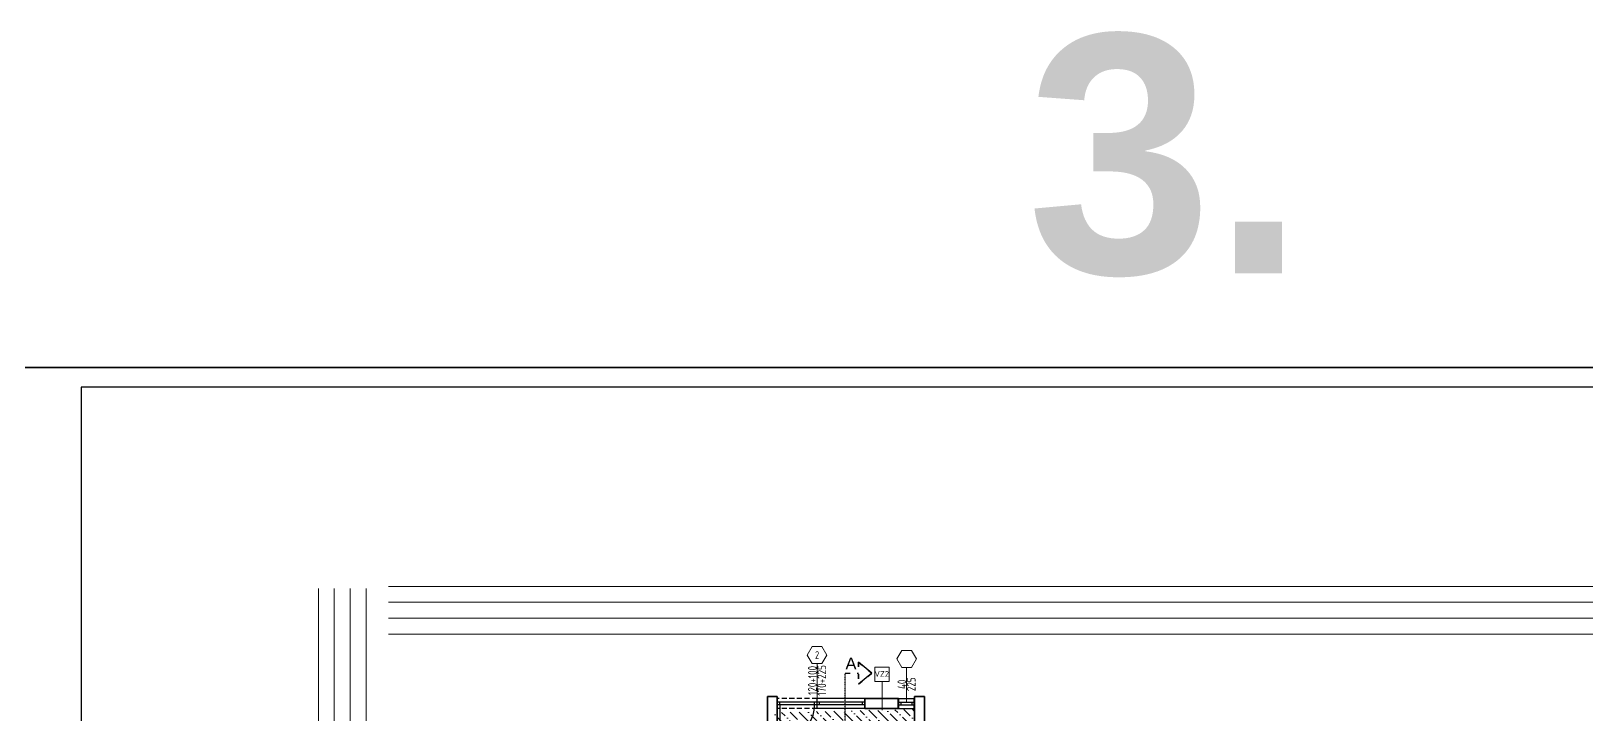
# Model space of a CAD drawing. Header units: millimetres. Extents: x -701 to 470890, y -446843 to -116129.
# Drawn here: x 219783 to 223693, y -221701 to -219983 of the extents above; entities that cross this region are included whole.
import ezdxf
from ezdxf.enums import TextEntityAlignment as Align

# ---------------------------------------------------------------- set-up
doc = ezdxf.new("R2010")
doc.units = ezdxf.units.MM
for name, pattern in [('ACAD_ISO03W100', [30, 12, -18]), ('HIDDEN', [0.375, 0.25, -0.125]), ('HIDDENX2', [19.05, 12.7, -6.35])]:
    doc.linetypes.add(name, pattern=pattern)
doc.layers.get('0').update_dxf_attribs({"lineweight": 0})
doc.layers.get('Defpoints').update_dxf_attribs({"color": 250, "lineweight": 0})
for name, color, linetype, lineweight in [('06-hatch_grijano', 30, 'Continuous', 0), ('07-kote', 70, 'Continuous', 9), ('09-oznaka stavke', 1, 'Continuous', 0), ('5-TX', 113, 'Continuous', 5), ('Kote', 1, 'Continuous', 15), ('TP_01 - 0.35', 1, 'Continuous', 35), ('TP_01 - 0.50', 1, 'Continuous', 40)]:
    doc.layers.add(name, color=color, linetype=linetype, lineweight=lineweight)
doc.layers.add('Kucni_broj', color=2, linetype='Continuous', plot=False)
doc.layers.add('SAST_Linija sastavnice', color=255, linetype='Continuous', plot=False)
for name, color, linetype in [('TP_Hidden', 8, 'HIDDENX2'), ('TP_Otvori', 8, 'Continuous'), ('TP_Otvori.block', 8, 'Continuous'), ('zidovi', 1, 'Continuous')]:
    doc.layers.add(name, color=color, linetype=linetype)
doc.styles.add('isocpeur', font='isocpeur.ttf')
doc.styles.add('Kota', font='arialbd.ttf')
doc.styles.add('Tekst15', font='arial.ttf', dxfattribs={"height": 15})

# ---------------------------------------------------------------- blocks, each defined once
blk = doc.blocks.new('*U1740')
at = {"layer": 'TP_01 - 0.50'}
for p, q in [((0, 0), (0, -30)), ((48, 0), (48, -30))]:
    blk.add_line(p, q, dxfattribs=at)
at = {"layer": 'TP_Otvori'}
for p, q in [((0, 0), (48, 0)), ((0, -11.3), (48, -11.3)), ((0, -18.8), (48, -18.8)), ((0, -30), (48, -30)), ((7.5, -11.3), (7.5, -18.8)), ((40.5, -11.3), (40.5, -18.8))]:
    blk.add_line(p, q, dxfattribs=at)
blk = doc.blocks.new('*U3370')
blk.add_lwpolyline([(0, 31), (0, -59.2)])
blk.add_lwpolyline([(-12.6, -59.2), (-25.2, -81), (-12.6, -102.9), (12.6, -102.9), (25.2, -81), (12.6, -59.2)], close=True)
at = {"style": 'isocpeur', "width": 0.75}
for tag, p in [('VIS', (-12, -15.6)), ('SIR', (12, -15.6))]:
    blk.add_attdef(tag, text='', height=15, rotation=270, dxfattribs=at).set_placement(p, align=Align.MIDDLE)
blk.add_attdef('BR', text='', height=20, dxfattribs=at).set_placement((0, -81), align=Align.MIDDLE_CENTER)
blk = doc.blocks.new('*U3361')
blk.add_lwpolyline([(0, 31), (0, -59.2)])
blk.add_lwpolyline([(-12.6, -59.2), (-25.2, -81), (-12.6, -102.9), (12.6, -102.9), (25.2, -81), (12.6, -59.2)], close=True)
at = {"style": 'isocpeur', "width": 0.75}
for tag, p in [('VIS', (-12, -15.6)), ('SIR', (12, -15.6))]:
    blk.add_attdef(tag, text='', height=15, rotation=270, dxfattribs=at).set_placement(p, align=Align.MIDDLE)
blk.add_attdef('BR', text='', height=20, rotation=180, dxfattribs=at).set_placement((0, -81), align=Align.MIDDLE_CENTER)
blk = doc.blocks.new('*U64')
at = {"ltscale": 0.1}
blk.add_line((0, 0.25), (0, -0.25), dxfattribs=at)
blk.add_lwpolyline([(-0.125, 0.5), (0.125, 0.5), (0.125, 0.25), (-0.125, 0.25)], close=True, dxfattribs=at)
at = {"style": 'isocpeur'}
blk.add_attdef('sl', text='', height=0.1, dxfattribs=at).set_placement((0.005, 0.334), align=Align.CENTER)

msp = doc.modelspace()

# ---------------------------------------------------------------- hatches: boundary and pattern name
at = {"layer": '06-hatch_grijano'}
h = msp.add_hatch(dxfattribs=at)
h.set_pattern_fill('ANSI36', color=256, scale=5, angle=270, style=0)
h.set_pattern_definition([(315, (643138304.47, 503081333.078), (30.86963041618, -8.4189901135), [39.6875, -7.9375, 0, -7.9375])])
h.paths.add_polyline_path([(221496.9, -222112.22), (221496.9, -222183.33), (221389.67, -222183.33), (221389.67, -222112.22)])
h.paths.add_polyline_path([(221633.54, -222043.03), (221290.54, -222043.03), (221290.54, -222273.03), (221633.54, -222273.03)])
h.paths.add_polyline_path([(221312.07, -222300.15), (221399.23, -222300.15), (221399.23, -222353.76), (221312.07, -222353.76)])
h.paths.add_polyline_path([(221427.54, -222283.03), (221290.54, -222283.03), (221290.54, -222370.03), (221427.54, -222370.03)])
h.paths.add_polyline_path([(221537.18, -222321.59), (221481.79, -222321.59), (221481.79, -222291.5), (221537.18, -222291.5)])
h.paths.add_polyline_path([(221462.86, -222356.26), (221462.86, -222321.59), (221562.08, -222321.59), (221562.08, -222356.26)])
h.paths.add_polyline_path([(221633.54, -222283.03), (221437.54, -222283.03), (221437.54, -222370.03), (221633.54, -222370.03)])
h.paths.add_polyline_path([(221727.12, -222273.48), (221727.12, -222238.11), (221888.09, -222238.11), (221888.09, -222273.48)])
h.paths.add_polyline_path([(221752.99, -222306.94), (221752.99, -222273.48), (221858.41, -222273.48), (221858.41, -222306.94)])
h.paths.add_polyline_path([(221936.54, -222193.03), (221818.54, -222193.03), (221643.54, -222193.03), (221643.54, -222370.03), (221936.54, -222370.03)])
h.paths.add_polyline_path([(221779.06, -221909.01), (221779.06, -221857.36), (221885.52, -221857.36), (221885.52, -221909.01)])
h.paths.add_polyline_path([(221745.54, -221954.23), (221745.54, -221917.37), (221926.78, -221917.37), (221926.78, -221954.23)])
h.paths.add_polyline_path([(221773.5, -221954.23), (221895.36, -221954.23), (221895.36, -221986.1), (221773.5, -221986.1)])
h.paths.add_polyline_path([(222003.54, -221685.03), (221658.54, -221685.03), (221658.54, -222183.03), (221818.54, -222183.03), (222003.54, -222183.03)])
h.paths.add_polyline_path([(222138.4, -222050.73), (222138.4, -221978.69), (222256.19, -221979.59), (222256.19, -222051.63)])
h.paths.add_polyline_path([(222375.54, -221873.03), (222028.54, -221873.03), (222028.54, -222183.03), (222375.54, -222183.03)])
h.paths.add_polyline_path([(222014.86, -222234.68), (222114.68, -222234.68), (222114.68, -222299.76), (222014.86, -222299.76)])
h.paths.add_polyline_path([(222120.54, -222193.03), (221946.54, -222193.03), (221946.54, -222370.03), (222003.54, -222370.03), (222003.54, -222310.03), (222028.54, -222310.03), (222028.54, -222370.03), (222120.54, -222370.03)])
h.paths.add_polyline_path([(222203.34, -222244.38), (222325.2, -222244.38), (222325.2, -222314.6), (222203.34, -222314.6)])
h.paths.add_polyline_path([(222375.54, -222193.03), (222130.54, -222193.03), (222130.54, -222370.03), (222375.54, -222370.03)])

# ---------------------------------------------------------------- linework, layer by layer
at = {"layer": 'Defpoints', "linetype": 'ByBlock', "ltscale": 5}
for points in [[(220505.01, -223800.96), (220505.01, -221383.12)], [(220545.01, -223800.96), (220545.01, -221383.12)], [(220585.01, -223800.96), (220585.01, -221383.12)], [(220625.01, -223800.96), (220625.01, -221383.12)], [(220681.36, -221378.16), (223911.02, -221378.16)], [(220681.36, -221418.16), (223911.02, -221418.16)], [(220681.36, -221458.16), (223911.02, -221458.16)], [(220681.36, -221498.16), (223911.02, -221498.16)]]:
    msp.add_lwpolyline(points, dxfattribs=at)
at = {"layer": 'Kucni_broj'}
for points in [[(219657.02, -220827.75), (225597.02, -220827.75), (225597.02, -225027.75), (219657.02, -225027.75)], [(219657.02, -225027.75), (225597.02, -225027.75), (225597.02, -220827.75), (219657.02, -220827.75)]]:
    msp.add_lwpolyline(points, close=True, dxfattribs=at)
at = {"layer": 'SAST_Linija sastavnice'}
msp.add_lwpolyline([(219909.02, -224977.75), (225547.02, -224977.75), (225547.02, -220877.75), (219909.02, -220877.75)], close=True, dxfattribs=at)
at = {"layer": 'TP_01 - 0.35'}
for p, q in [((221633.54, -222193.03), (221633.54, -221655.03)), ((221658.54, -221655.03), (221633.54, -221655.03)), ((221658.54, -222183.03), (221658.54, -221655.03)), ((221878.54, -221660.03), (221963.54, -221660.03)), ((221878.54, -221685.03), (221878.54, -221660.03)), ((221963.54, -221685.03), (221963.54, -221660.03)), ((222003.54, -221778.03), (222003.54, -221655.03)), ((222003.54, -221655.03), (222028.54, -221655.03)), ((222028.54, -221778.03), (222028.54, -221655.03)), ((221878.54, -221685.03), (221963.54, -221685.03))]:
    msp.add_line(p, q, dxfattribs=at)
at = {"layer": 'TP_Hidden'}
for p, q in [((221758.54, -221660.03), (221658.54, -221660.03)), ((221758.54, -221685.03), (221658.54, -221685.03))]:
    msp.add_line(p, q, dxfattribs=at)
at = {"layer": 'TP_Otvori'}
for p, q in [((221758.54, -221669.41), (221658.54, -221669.41)), ((221758.54, -221675.66), (221658.54, -221675.66)), ((221664.79, -221675.66), (221664.79, -221669.41)), ((221664.79, -221675.66), (221664.79, -221763.16)), ((221752.29, -221675.66), (221752.29, -221669.41)), ((221758.54, -221685.03), (221758.54, -221660.03)), ((221878.54, -221660.03), (221758.54, -221660.03)), ((221878.54, -221669.41), (221758.54, -221669.41)), ((221878.54, -221675.66), (221758.54, -221675.66)), ((221764.79, -221675.66), (221764.79, -221669.41)), ((221872.29, -221675.66), (221872.29, -221669.41)), ((221878.54, -221685.03), (221758.54, -221685.03))]:
    msp.add_line(p, q, dxfattribs=at)
msp.add_arc((221664.79, -221675.66), 87.5, 270, 0, dxfattribs=at)
at = {"layer": 'zidovi', "linetype": 'ACAD_ISO03W100', "ltscale": 0.02}
msp.add_line((221829.35, -223556.25), (221829.35, -221596.25), dxfattribs=at)
at = {"layer": 'zidovi', "linetype": 'ACAD_ISO03W100'}
msp.add_line((221829.35, -221596.25), (221862.86, -221596.25), dxfattribs=at)
at = {"layer": 'zidovi'}
for q in [(221862.86, -221568.48), (221862.86, -221624.02)]:
    msp.add_line((221895.83, -221596.25), q, dxfattribs=at)
at = {"layer": 'zidovi', "linetype": 'ACAD_ISO03W100', "lineweight": 35}
msp.add_lwpolyline([(221895.83, -221596.25), (221862.86, -221568.48), (221862.86, -221624.02), (221895.83, -221596.25)], dxfattribs=at)

# ---------------------------------------------------------------- block references
at = {"layer": '09-oznaka stavke', "linetype": 'HIDDEN', "ltscale": 50}
ref = msp.add_blockref('*U3361', (221758.54, -221629.76), dxfattribs=dict(at, xscale=0.9750000000000001, yscale=0.9750000000000001, zscale=0.9750000000000001, rotation=180.0017924477389))
ref.add_attrib('SIR', '120+100', dxfattribs={"layer": '0', "height": 22, "rotation": 90.00179, "style": 'isocpeur', "width": 0.75}).set_placement((221746.84, -221614.53), align=Align.MIDDLE)
ref.add_attrib('VIS', '170+225', dxfattribs={"layer": '0', "height": 22, "rotation": 90.00179, "style": 'isocpeur', "width": 0.75}).set_placement((221770.24, -221614.53), align=Align.MIDDLE)
ref.add_attrib('BR', '2', dxfattribs={"layer": '0', "height": 19.5, "rotation": 0.00179, "style": 'isocpeur', "width": 0.75}).set_placement((221758.54, -221550.77), align=Align.MIDDLE_CENTER)
ref = msp.add_blockref('*U3370', (221983.54, -221639.53), dxfattribs=dict(at, xscale=0.9750000000000001, yscale=0.9750000000000001, zscale=0.9750000000000001, rotation=180.0017924477389))
ref.add_attrib('SIR', '40', dxfattribs={"layer": '0', "height": 22, "rotation": 90.00179, "style": 'isocpeur', "width": 0.75}).set_placement((221971.84, -221624.3), align=Align.MIDDLE)
ref.add_attrib('VIS', '225', dxfattribs={"layer": '0', "height": 22, "rotation": 90.00179, "style": 'isocpeur', "width": 0.75}).set_placement((221995.24, -221624.3), align=Align.MIDDLE)
at = {"layer": '5-TX'}
ref = msp.add_blockref('*U64', (221921.79, -221653.3), dxfattribs=dict(at, xscale=-144.0000000000024, yscale=144.0000000000024, zscale=144.0000000000024, rotation=0.0001386217754983932))
ref.add_attrib('sl', 'VZ2', dxfattribs={"layer": '0', "height": 14.4, "rotation": 0.00014, "style": 'isocpeur'}).set_placement((221921.07, -221605.26), align=Align.CENTER)
at = {"layer": 'TP_Otvori.block', "xscale": -0.8333333856529689, "yscale": 0.8333333856529689, "zscale": 0.8333333856529689, "rotation": 180}
msp.add_blockref('*U1740', (221963.54, -221685.03), dxfattribs=at)

# ---------------------------------------------------------------- texts
at = {"layer": '07-kote', "linetype": 'Continuous', "lineweight": 15, "ltscale": 0.5, "insert": (222285.83, -219991.59), "char_height": 600, "attachment_point": 1, "style": 'Kota'}
msp.add_mtext_dynamic_manual_height_columns('3.', width=868.7781, gutter_width=125, heights=[0], dxfattribs=at)
at = {"layer": 'Kote', "insert": (221829.75, -221557.1), "char_height": 30, "width": 9972.3862, "attachment_point": 1, "style": 'Tekst15'}
msp.add_mtext('\\A1;A', dxfattribs=at)

doc.saveas('drawing.dxf')
